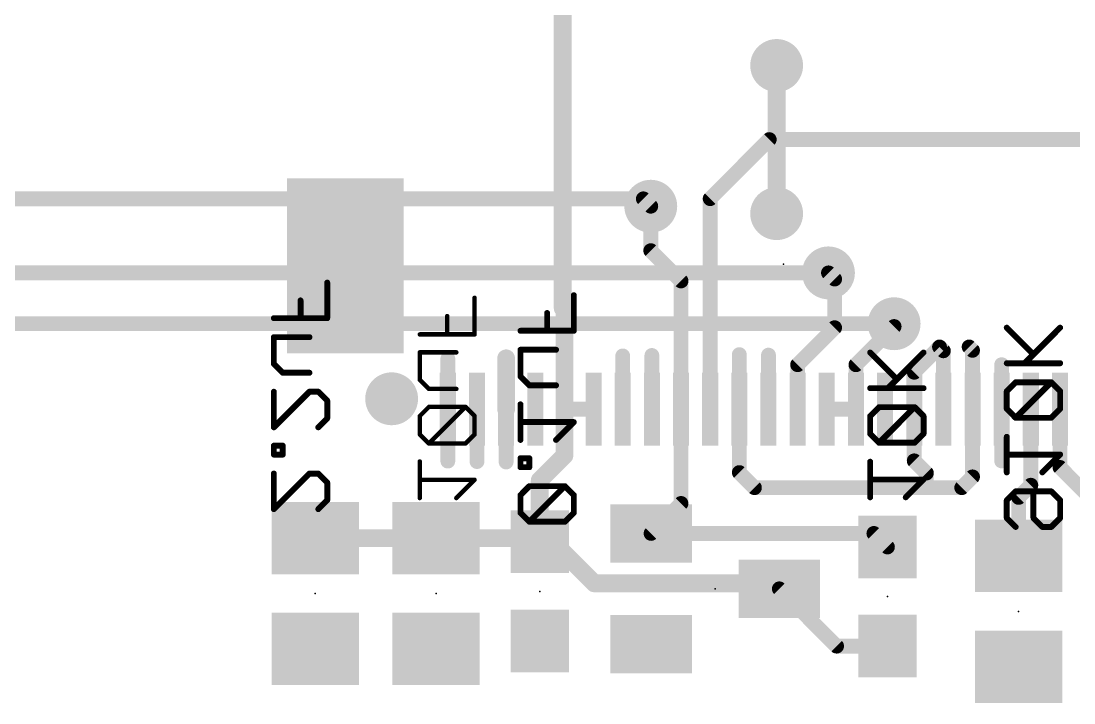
# Model space of a CAD drawing. Extents: x -0.1 to 65.4, y -0.8 to 30.7.
# Drawn here: x 19.42 to 37.48, y 7.23 to 18.92 of the extents above; entities that cross this region are included whole.
import ezdxf

# ---------------------------------------------------------------- set-up
doc = ezdxf.new("R2010")
doc.units = 0
for name, color, linetype in [('1', 12, 'CONTINUOUS'), ('16', 5, 'CONTINUOUS'), ('18', 110, 'CONTINUOUS'), ('23', 53, 'CONTINUOUS'), ('24', 53, 'CONTINUOUS'), ('28', 253, 'CONTINUOUS')]:
    doc.layers.add(name, color=color, linetype=linetype)

# ---------------------------------------------------------------- blocks, each defined once
blk = doc.blocks.new('RECT')
blk.add_solid([(-0.5, -0.5), (0.5, -0.5), (-0.5, 0.5), (0.5, 0.5)])
blk = doc.blocks.new('ROUNDV')
at = {"const_width": 0.5}
blk.add_lwpolyline([(0, -0.25, 1), (0, 0.25, 1), (0, -0.25)], format="xyb", dxfattribs=at)

msp = doc.modelspace()

# ---------------------------------------------------------------- linework, layer by layer
at = {"layer": '1'}
for points, const_width in [([(32.385, 18.161), (32.385, 15.621)], 0.3048), ([(18.796, 15.875), (30.099, 15.875)], 0.254), ([(30.099, 15.875), (30.226, 15.748)], 0.254), ([(17.2424, 14.605), (33.274, 14.605)], 0.254), ([(15.5745, 13.7329), (34.4001, 13.7329)], 0.254)]:
    msp.add_lwpolyline(points, dxfattribs=dict(at, const_width=const_width))
for points, const_width in [([(32.4612, 18.161, 1), (32.3088, 18.161)], 0.1524), ([(30.1439, 15.9199, 1), (30.0541, 15.8301)], 0.127), ([(30.099, 15.8115, 1), (30.099, 15.9385)], 0.127), ([(30.1811, 15.7031, 1), (30.2709, 15.7929)], 0.127), ([(32.3088, 15.621, 1), (32.4612, 15.621)], 0.1524), ([(33.274, 14.5415, 1), (33.274, 14.6685)], 0.127), ([(34.4001, 13.6694, 1), (34.4001, 13.7964)], 0.127)]:
    msp.add_lwpolyline(points, format="xyb", dxfattribs=dict(at, const_width=const_width))
at = {"layer": '16'}
for points, const_width in [([(28.715, 19.558), (28.715, 14.0009)], 0.3048), ([(31.245, 15.878), (32.258, 16.891)], 0.254), ([(32.258, 16.891), (41.783, 16.891)], 0.254), ([(31.245, 12.268), (31.245, 15.878)], 0.254), ([(30.226, 15.748), (30.226, 14.986)], 0.254), ([(30.226, 14.986), (30.745, 14.467)], 0.254), ([(33.274, 14.605), (33.38, 14.499)], 0.254), ([(30.745, 14.467), (30.745, 12.268)], 0.254), ([(33.38, 14.499), (33.38, 13.665)], 0.254), ([(28.715, 14.0009), (28.745, 13.9709)], 0.3048), ([(28.745, 13.9709), (28.745, 12.268)], 0.3048), ([(33.38, 13.665), (32.745, 13.03)], 0.254), ([(34.4001, 13.6851), (33.745, 13.03)], 0.254), ([(34.4001, 13.7329), (34.4001, 13.6851)], 0.254), ([(35.179, 13.335), (34.745, 12.901)], 0.254), ([(35.245, 13.269), (35.179, 13.335)], 0.254), ([(35.245, 12.268), (35.245, 13.269)], 0.254), ([(35.745, 13.277), (35.687, 13.335)], 0.254), ([(35.745, 12.268), (35.745, 13.277)], 0.254), ([(26.745, 12.268), (26.745, 13.133)], 0.254), ([(27.745, 12.268), (27.745, 13.14)], 0.3048), ([(29.745, 12.268), (29.745, 13.181)], 0.254), ([(30.245, 12.268), (30.245, 13.189)], 0.254), ([(31.745, 12.268), (31.745, 13.203)], 0.254), ([(32.245, 12.268), (32.245, 13.195)], 0.254), ([(32.745, 13.03), (32.745, 12.268)], 0.254), ([(33.745, 13.03), (33.745, 12.268)], 0.254), ([(34.745, 12.901), (34.745, 12.268)], 0.254), ([(36.245, 12.268), (36.245, 13.031)], 0.254), ([(26.745, 12.268), (26.745, 11.378)], 0.254), ([(27.245, 12.268), (27.245, 11.37)], 0.254), ([(27.745, 12.268), (27.745, 11.362)], 0.254), ([(28.745, 11.473), (28.745, 12.268)], 0.3048), ([(29.245, 12.268), (28.745, 12.268)], 0.254), ([(30.745, 12.268), (30.745, 10.6514)], 0.254), ([(31.745, 12.268), (31.745, 11.181)], 0.254), ([(33.745, 12.268), (33.245, 12.268)], 0.254), ([(34.745, 12.268), (34.745, 11.382)], 0.254), ([(35.745, 11.107), (35.745, 12.268)], 0.254), ([(36.245, 12.268), (36.245, 11.38)], 0.254), ([(36.745, 10.964), (36.745, 12.268)], 0.254), ([(37.245, 12.268), (37.245, 11.269)], 0.254), ([(28.321, 11.049), (28.745, 11.473)], 0.3048), ([(34.745, 11.382), (34.9537, 11.1733)], 0.254), ([(37.245, 11.269), (38.598, 9.916)], 0.254), ([(28.321, 9.994), (28.321, 11.049)], 0.3048), ([(31.745, 11.181), (32.004, 10.922)], 0.254), ([(34.9537, 11.1733), (34.9537, 11.049)], 0.254), ([(35.56, 10.922), (35.745, 11.107)], 0.254), ([(32.004, 10.922), (35.56, 10.922)], 0.254), ([(36.5359, 10.7549), (36.745, 10.964)], 0.254), ([(36.5359, 9.751), (36.5359, 10.7549)], 0.254), ([(30.745, 10.6514), (30.231, 10.1374)], 0.254), ([(26.543, 10.056), (24.472, 10.056)], 0.3048), ([(28.259, 10.056), (26.543, 10.056)], 0.3048), ([(28.321, 9.994), (28.259, 10.056)], 0.3048), ([(28.321, 9.994), (28.5445, 9.994)], 0.3048), ([(28.5445, 9.994), (29.2567, 9.2818)], 0.3048), ([(30.231, 10.1374), (34.0531, 10.1374)], 0.254), ([(34.0531, 10.1374), (34.2855, 9.905)], 0.254), ([(29.2567, 9.2818), (32.3366, 9.2818)], 0.3048), ([(32.3366, 9.2818), (32.431, 9.1874)], 0.3048), ([(32.431, 9.1874), (33.4134, 8.205)], 0.254), ([(33.4134, 8.205), (34.2855, 8.205)], 0.254)]:
    msp.add_lwpolyline(points, dxfattribs=dict(at, const_width=const_width))
for points, const_width in [([(32.258, 16.9545, 1), (32.258, 16.8275)], 0.127), ([(32.3029, 16.8461, 1), (32.2131, 16.9359)], 0.127), ([(31.3085, 15.878, 1), (31.1815, 15.878)], 0.127), ([(31.2001, 15.9229, 1), (31.2899, 15.8331)], 0.127), ([(30.2895, 15.748, 1), (30.1625, 15.748)], 0.127), ([(30.2709, 15.0309, 1), (30.1811, 14.9411)], 0.127), ([(30.1625, 14.986, 1), (30.2895, 14.986)], 0.127), ([(33.3189, 14.6499, 1), (33.2291, 14.5601)], 0.127), ([(30.8085, 14.467, 1), (30.6815, 14.467)], 0.127), ([(30.7001, 14.4221, 1), (30.7899, 14.5119)], 0.127), ([(33.4435, 14.499, 1), (33.3165, 14.499)], 0.127), ([(33.3351, 14.4541, 1), (33.4249, 14.5439)], 0.127), ([(28.7689, 14.0548, 1), (28.6611, 13.947)], 0.1524), ([(28.8212, 13.9709, 1), (28.6688, 13.9709)], 0.1524), ([(28.6911, 13.917, 1), (28.7989, 14.0248)], 0.1524), ([(28.6388, 14.0009, 1), (28.7912, 14.0009)], 0.1524), ([(33.3165, 13.665, 1), (33.4435, 13.665)], 0.127), ([(33.4249, 13.6201, 1), (33.3351, 13.7099)], 0.127), ([(34.4636, 13.7329, 1), (34.3366, 13.7329)], 0.127), ([(34.3366, 13.6851, 1), (34.4636, 13.6851)], 0.127), ([(34.445, 13.6402, 1), (34.3552, 13.73)], 0.127), ([(35.2239, 13.3799, 1), (35.1341, 13.2901)], 0.127), ([(35.2239, 13.2901, 1), (35.1341, 13.3799)], 0.127), ([(35.3085, 13.269, 1), (35.1815, 13.269)], 0.127), ([(35.2001, 13.2241, 1), (35.2899, 13.3139)], 0.127), ([(35.7319, 13.3799, 1), (35.6421, 13.2901)], 0.127), ([(35.8085, 13.277, 1), (35.6815, 13.277)], 0.127), ([(35.7001, 13.2321, 1), (35.7899, 13.3219)], 0.127), ([(26.8085, 13.133, 1), (26.6815, 13.133)], 0.127), ([(27.8212, 13.14, 1), (27.6688, 13.14)], 0.1524), ([(29.8085, 13.181, 1), (29.6815, 13.181)], 0.127), ([(30.3085, 13.189, 1), (30.1815, 13.189)], 0.127), ([(31.8085, 13.203, 1), (31.6815, 13.203)], 0.127), ([(32.3085, 13.195, 1), (32.1815, 13.195)], 0.127), ([(32.8085, 13.03, 1), (32.6815, 13.03)], 0.127), ([(32.7001, 13.0749, 1), (32.7899, 12.9851)], 0.127), ([(33.8085, 13.03, 1), (33.6815, 13.03)], 0.127), ([(33.7001, 13.0749, 1), (33.7899, 12.9851)], 0.127), ([(34.8085, 12.901, 1), (34.6815, 12.901)], 0.127), ([(34.7001, 12.9459, 1), (34.7899, 12.8561)], 0.127), ([(36.3085, 13.031, 1), (36.1815, 13.031)], 0.127), ([(26.8085, 12.268, 1), (26.6815, 12.268)], 0.127), ([(26.6815, 12.268, 1), (26.8085, 12.268)], 0.127), ([(27.3085, 12.268, 1), (27.1815, 12.268)], 0.127), ([(27.6688, 12.268, 1), (27.8212, 12.268)], 0.1524), ([(27.8085, 12.268, 1), (27.6815, 12.268)], 0.127), ([(28.8212, 12.268, 1), (28.6688, 12.268)], 0.1524), ([(28.6688, 12.268, 1), (28.8212, 12.268)], 0.1524), ([(28.745, 12.3315, 1), (28.745, 12.2045)], 0.127), ([(29.245, 12.2045, 1), (29.245, 12.3315)], 0.127), ([(29.6815, 12.268, 1), (29.8085, 12.268)], 0.127), ([(30.1815, 12.268, 1), (30.3085, 12.268)], 0.127), ([(30.8085, 12.268, 1), (30.6815, 12.268)], 0.127), ([(30.6815, 12.268, 1), (30.8085, 12.268)], 0.127), ([(31.1815, 12.268, 1), (31.3085, 12.268)], 0.127), ([(31.8085, 12.268, 1), (31.6815, 12.268)], 0.127), ([(31.6815, 12.268, 1), (31.8085, 12.268)], 0.127), ([(32.1815, 12.268, 1), (32.3085, 12.268)], 0.127), ([(32.6815, 12.268, 1), (32.8085, 12.268)], 0.127), ([(33.245, 12.3315, 1), (33.245, 12.2045)], 0.127), ([(33.6815, 12.268, 1), (33.8085, 12.268)], 0.127), ([(33.745, 12.2045, 1), (33.745, 12.3315)], 0.127), ([(34.8085, 12.268, 1), (34.6815, 12.268)], 0.127), ([(34.6815, 12.268, 1), (34.8085, 12.268)], 0.127), ([(35.1815, 12.268, 1), (35.3085, 12.268)], 0.127), ([(35.8085, 12.268, 1), (35.6815, 12.268)], 0.127), ([(35.6815, 12.268, 1), (35.8085, 12.268)], 0.127), ([(36.3085, 12.268, 1), (36.1815, 12.268)], 0.127), ([(36.1815, 12.268, 1), (36.3085, 12.268)], 0.127), ([(36.8085, 12.268, 1), (36.6815, 12.268)], 0.127), ([(37.3085, 12.268, 1), (37.1815, 12.268)], 0.127), ([(28.7989, 11.4191, 1), (28.6911, 11.5269)], 0.1524), ([(26.6815, 11.378, 1), (26.8085, 11.378)], 0.127), ([(27.1815, 11.37, 1), (27.3085, 11.37)], 0.127), ([(27.6815, 11.362, 1), (27.8085, 11.362)], 0.127), ([(28.6688, 11.473, 1), (28.8212, 11.473)], 0.1524), ([(34.7899, 11.4269, 1), (34.7001, 11.3371)], 0.127), ([(34.6815, 11.382, 1), (34.8085, 11.382)], 0.127), ([(36.1815, 11.38, 1), (36.3085, 11.38)], 0.127), ([(37.2899, 11.3139, 1), (37.2001, 11.2241)], 0.127), ([(28.3972, 11.049, 1), (28.2448, 11.049)], 0.1524), ([(31.7899, 11.2259, 1), (31.7001, 11.1361)], 0.127), ([(31.6815, 11.181, 1), (31.8085, 11.181)], 0.127), ([(35.0172, 11.1733, 1), (34.8902, 11.1733)], 0.127), ([(34.9088, 11.1284, 1), (34.9986, 11.2182)], 0.127), ([(35.7899, 11.0621, 1), (35.7001, 11.1519)], 0.127), ([(37.1815, 11.269, 1), (37.3085, 11.269)], 0.127), ([(28.2671, 11.1029, 1), (28.3749, 10.9951)], 0.1524), ([(32.004, 10.9855, 1), (32.004, 10.8585)], 0.127), ([(31.9591, 10.8771, 1), (32.0489, 10.9669)], 0.127), ([(34.8902, 11.049, 1), (35.0172, 11.049)], 0.127), ([(35.5151, 10.9669, 1), (35.6049, 10.8771)], 0.127), ([(35.56, 10.8585, 1), (35.56, 10.9855)], 0.127), ([(35.6815, 11.107, 1), (35.8085, 11.107)], 0.127), ([(36.6815, 10.964, 1), (36.8085, 10.964)], 0.127), ([(36.7899, 10.9191, 1), (36.7001, 11.0089)], 0.127), ([(36.5994, 10.7549, 1), (36.4724, 10.7549)], 0.127), ([(36.491, 10.7998, 1), (36.5808, 10.71)], 0.127), ([(30.6815, 10.6514, 1), (30.8085, 10.6514)], 0.127), ([(30.7899, 10.6065, 1), (30.7001, 10.6963)], 0.127), ([(24.472, 10.1322, 1), (24.472, 9.9798)], 0.1524), ([(26.543, 10.1322, 1), (26.543, 9.9798)], 0.1524), ([(26.543, 9.9798, 1), (26.543, 10.1322)], 0.1524), ([(28.3129, 10.1099, 1), (28.2051, 10.0021)], 0.1524), ([(28.321, 10.0702, 1), (28.321, 9.9178)], 0.1524), ([(28.259, 9.9798, 1), (28.259, 10.1322)], 0.1524), ([(28.2671, 9.9401, 1), (28.3749, 10.0479)], 0.1524), ([(28.5984, 10.0479, 1), (28.4906, 9.9401)], 0.1524), ([(28.5445, 9.9178, 1), (28.5445, 10.0702)], 0.1524), ([(30.231, 10.2009, 1), (30.231, 10.0739)], 0.127), ([(30.1861, 10.1823, 1), (30.2759, 10.0925)], 0.127), ([(34.098, 10.1823, 1), (34.0082, 10.0925)], 0.127), ([(34.0531, 10.0739, 1), (34.0531, 10.2009)], 0.127), ([(28.2448, 9.994, 1), (28.3972, 9.994)], 0.1524), ([(34.2406, 9.8601, 1), (34.3304, 9.9499)], 0.127), ([(36.4724, 9.751, 1), (36.5994, 9.751)], 0.127), ([(29.2567, 9.358, 1), (29.2567, 9.2056)], 0.1524), ([(29.2028, 9.2279, 1), (29.3106, 9.3357)], 0.1524), ([(32.3905, 9.3357, 1), (32.2827, 9.2279)], 0.1524), ([(32.3366, 9.2056, 1), (32.3366, 9.358)], 0.1524), ([(32.3771, 9.1335, 1), (32.4849, 9.2413)], 0.1524), ([(32.4759, 9.2323, 1), (32.3861, 9.1425)], 0.127), ([(33.4134, 8.2685, 1), (33.4134, 8.1415)], 0.127), ([(33.3685, 8.1601, 1), (33.4583, 8.2499)], 0.127), ([(34.2855, 8.1415, 1), (34.2855, 8.2685)], 0.127)]:
    msp.add_lwpolyline(points, format="xyb", dxfattribs=dict(at, const_width=const_width))
at = {"layer": '23'}
msp.add_point((32.5, 14.752), dxfattribs=at)
at = {"layer": '24'}
for p in [(24.472, 9.106), (26.543, 9.106), (28.321, 9.144), (31.331, 9.1874), (34.2855, 9.055), (36.5359, 8.801)]:
    msp.add_point(p, dxfattribs=at)
at = {"layer": '28'}
for points, const_width in [([(24.676, 13.8281), (24.676, 14.4382)], 0.1016), ([(28.906, 13.6121), (28.906, 14.2222)], 0.1016), ([(24.2184, 13.8281), (24.2184, 14.1332)], 0.1016), ([(27.2042, 13.5507), (27.2042, 14.1777)], 0.0762), ([(28.4484, 13.6121), (28.4484, 13.9172)], 0.1016), ([(23.7608, 13.8281), (24.676, 13.8281)], 0.1016), ([(26.7339, 13.5507), (26.7339, 13.8642)], 0.0762), ([(23.7608, 13.0451), (23.7608, 13.5027)], 0.1016), ([(23.7608, 13.5027), (24.3709, 13.5027)], 0.1016), ([(26.2636, 13.5507), (27.2042, 13.5507)], 0.0762), ([(27.9908, 13.6121), (28.906, 13.6121)], 0.1016), ([(36.7903, 13.2079), (36.3327, 13.6655)], 0.1016), ([(36.6378, 13.0554), (37.2479, 13.6655)], 0.1016), ([(26.2636, 12.7719), (26.2636, 13.2422)], 0.0762), ([(26.2636, 13.2422), (26.8907, 13.2422)], 0.0762), ([(27.9908, 12.8291), (27.9908, 13.2867)], 0.1016), ([(27.9908, 13.2867), (28.6009, 13.2867)], 0.1016), ([(34.4473, 12.7806), (33.9897, 13.2382)], 0.1016), ([(34.2948, 12.628), (34.9049, 13.2382)], 0.1016), ([(23.9133, 12.8926), (23.7608, 13.0451)], 0.1016), ([(37.2479, 13.0554), (36.3327, 13.0554)], 0.1016), ([(24.3709, 12.8926), (23.9133, 12.8926)], 0.1016), ([(28.1433, 12.6766), (27.9908, 12.8291)], 0.1016), ([(26.4204, 12.6151), (26.2636, 12.7719)], 0.0762), ([(26.8907, 12.6151), (26.4204, 12.6151)], 0.0762), ([(28.6009, 12.6766), (28.1433, 12.6766)], 0.1016), ([(34.9049, 12.628), (33.9897, 12.628)], 0.1016), ([(36.4852, 12.73), (36.3327, 12.5774)], 0.1016), ([(37.0954, 12.73), (36.4852, 12.73)], 0.1016), ([(36.4852, 12.1198), (37.0954, 12.73)], 0.1016), ([(37.2479, 12.5774), (37.0954, 12.73)], 0.1016), ([(23.7608, 12.5672), (23.7608, 11.9571)], 0.1016), ([(23.7608, 11.9571), (24.3709, 12.5672)], 0.1016), ([(24.3709, 12.5672), (24.5235, 12.5672)], 0.1016), ([(24.5235, 12.5672), (24.676, 12.4147)], 0.1016), ([(24.676, 12.4147), (24.676, 12.1096)], 0.1016), ([(36.3327, 12.5774), (36.3327, 12.2724)], 0.1016), ([(37.2479, 12.2724), (37.2479, 12.5774)], 0.1016), ([(26.4204, 12.3067), (26.2636, 12.1499)], 0.0762), ([(27.0474, 12.3067), (26.4204, 12.3067)], 0.0762), ([(26.4204, 11.6796), (27.0474, 12.3067)], 0.0762), ([(27.2042, 12.1499), (27.0474, 12.3067)], 0.0762), ([(27.9908, 11.7411), (27.9908, 12.3512)], 0.1016), ([(34.1422, 12.3026), (33.9897, 12.1501)], 0.1016), ([(34.7523, 12.3026), (34.1422, 12.3026)], 0.1016), ([(34.1422, 11.6925), (34.7523, 12.3026)], 0.1016), ([(34.9049, 12.1501), (34.7523, 12.3026)], 0.1016), ([(36.3327, 12.2724), (36.4852, 12.1198)], 0.1016), ([(37.0954, 12.1198), (37.2479, 12.2724)], 0.1016), ([(24.676, 12.1096), (24.5235, 11.9571)], 0.1016), ([(26.2636, 12.1499), (26.2636, 11.8364)], 0.0762), ([(27.2042, 11.8364), (27.2042, 12.1499)], 0.0762), ([(33.9897, 12.1501), (33.9897, 11.845)], 0.1016), ([(34.9049, 11.845), (34.9049, 12.1501)], 0.1016), ([(36.4852, 12.1198), (37.0954, 12.1198)], 0.1016), ([(28.906, 12.0461), (27.9908, 12.0461)], 0.1016), ([(28.6009, 11.7411), (28.906, 12.0461)], 0.1016), ([(26.2636, 11.8364), (26.4204, 11.6796)], 0.0762), ([(27.0474, 11.6796), (27.2042, 11.8364)], 0.0762), ([(33.9897, 11.845), (34.1422, 11.6925)], 0.1016), ([(34.1422, 11.6925), (34.7523, 11.6925)], 0.1016), ([(34.7523, 11.6925), (34.9049, 11.845)], 0.1016), ([(36.3327, 11.1843), (36.3327, 11.7944)], 0.1016), ([(23.9133, 11.6418), (23.7608, 11.6418)], 0.1016), ([(23.7608, 11.6418), (23.7608, 11.4893)], 0.1016), ([(23.9133, 11.4893), (23.9133, 11.6418)], 0.1016), ([(26.4204, 11.6796), (27.0474, 11.6796)], 0.0762), ([(23.7608, 11.4893), (23.9133, 11.4893)], 0.1016), ([(26.2636, 10.7441), (26.2636, 11.3712)], 0.0762), ([(28.1433, 11.4258), (27.9908, 11.4258)], 0.1016), ([(27.9908, 11.4258), (27.9908, 11.2733)], 0.1016), ([(28.1433, 11.2733), (28.1433, 11.4258)], 0.1016), ([(33.9897, 10.757), (33.9897, 11.3671)], 0.1016), ([(37.2479, 11.4894), (36.3327, 11.4894)], 0.1016), ([(36.9428, 11.1843), (37.2479, 11.4894)], 0.1016), ([(23.7608, 11.1639), (23.7608, 10.5538)], 0.1016), ([(23.7608, 10.5538), (24.3709, 11.1639)], 0.1016), ([(24.3709, 11.1639), (24.5235, 11.1639)], 0.1016), ([(24.5235, 11.1639), (24.676, 11.0114)], 0.1016), ([(27.9908, 11.2733), (28.1433, 11.2733)], 0.1016), ([(24.676, 11.0114), (24.676, 10.7063)], 0.1016), ([(27.2042, 11.0576), (26.2636, 11.0576)], 0.0762), ([(26.8907, 10.7441), (27.2042, 11.0576)], 0.0762), ([(34.9049, 11.0621), (33.9897, 11.0621)], 0.1016), ([(34.5998, 10.757), (34.9049, 11.0621)], 0.1016), ([(28.1433, 10.9479), (27.9908, 10.7954)], 0.1016), ([(27.9908, 10.7954), (27.9908, 10.4903)], 0.1016), ([(28.7535, 10.9479), (28.1433, 10.9479)], 0.1016), ([(28.1433, 10.3378), (28.7535, 10.9479)], 0.1016), ([(28.906, 10.7954), (28.7535, 10.9479)], 0.1016), ([(28.906, 10.4903), (28.906, 10.7954)], 0.1016), ([(36.3327, 10.7064), (36.4852, 10.8589)], 0.1016), ([(36.4852, 10.8589), (37.0954, 10.8589)], 0.1016), ([(36.7903, 10.4013), (36.7903, 10.8589)], 0.1016), ([(37.0954, 10.8589), (37.2479, 10.7064)], 0.1016), ([(24.676, 10.7063), (24.5235, 10.5538)], 0.1016), ([(36.3327, 10.4013), (36.3327, 10.7064)], 0.1016), ([(37.2479, 10.7064), (37.2479, 10.4013)], 0.1016), ([(27.9908, 10.4903), (28.1433, 10.3378)], 0.1016), ([(28.7535, 10.3378), (28.906, 10.4903)], 0.1016), ([(28.1433, 10.3378), (28.7535, 10.3378)], 0.1016), ([(36.4852, 10.2488), (36.3327, 10.4013)], 0.1016), ([(36.9428, 10.2488), (36.7903, 10.4013)], 0.1016), ([(37.0954, 10.2488), (36.9428, 10.2488)], 0.1016), ([(37.2479, 10.4013), (37.0954, 10.2488)], 0.1016)]:
    msp.add_lwpolyline(points, dxfattribs=dict(at, const_width=const_width))
for points, const_width in [([(24.7014, 14.4382, 1), (24.6506, 14.4382)], 0.0508), ([(28.9314, 14.2222, 1), (28.8806, 14.2222)], 0.0508), ([(24.2438, 14.1332, 1), (24.193, 14.1332)], 0.0508), ([(27.2233, 14.1777, 1), (27.1852, 14.1777)], 0.0381), ([(28.4738, 13.9172, 1), (28.423, 13.9172)], 0.0508), ([(23.7608, 13.8535, 1), (23.7608, 13.8027)], 0.0508), ([(24.193, 13.8281, 1), (24.2438, 13.8281)], 0.0508), ([(24.6506, 13.8281, 1), (24.7014, 13.8281)], 0.0508), ([(24.676, 13.8027, 1), (24.676, 13.8535)], 0.0508), ([(26.753, 13.8642, 1), (26.7149, 13.8642)], 0.0381), ([(23.7862, 13.5027, 1), (23.7354, 13.5027)], 0.0508), ([(23.7608, 13.5281, 1), (23.7608, 13.4773)], 0.0508), ([(24.3709, 13.4773, 1), (24.3709, 13.5281)], 0.0508), ([(26.2636, 13.5697, 1), (26.2636, 13.5316)], 0.0381), ([(26.7149, 13.5507, 1), (26.753, 13.5507)], 0.0381), ([(27.1852, 13.5507, 1), (27.2233, 13.5507)], 0.0381), ([(27.2042, 13.5316, 1), (27.2042, 13.5697)], 0.0381), ([(27.9908, 13.6375, 1), (27.9908, 13.5867)], 0.0508), ([(28.423, 13.6121, 1), (28.4738, 13.6121)], 0.0508), ([(28.8806, 13.6121, 1), (28.9314, 13.6121)], 0.0508), ([(28.906, 13.5867, 1), (28.906, 13.6375)], 0.0508), ([(36.3507, 13.6834, 1), (36.3147, 13.6475)], 0.0508), ([(37.2658, 13.6475, 1), (37.2299, 13.6834)], 0.0508), ([(26.2636, 13.2613, 1), (26.2636, 13.2232)], 0.0381), ([(26.2827, 13.2422, 1), (26.2446, 13.2422)], 0.0381), ([(26.8907, 13.2232, 1), (26.8907, 13.2613)], 0.0381), ([(28.0162, 13.2867, 1), (27.9654, 13.2867)], 0.0508), ([(27.9908, 13.3121, 1), (27.9908, 13.2613)], 0.0508), ([(28.6009, 13.2613, 1), (28.6009, 13.3121)], 0.0508), ([(34.0077, 13.2561, 1), (33.9717, 13.2202)], 0.0508), ([(34.9228, 13.2202, 1), (34.8869, 13.2561)], 0.0508), ([(36.7723, 13.1899, 1), (36.8083, 13.2258)], 0.0508), ([(23.7788, 13.0631, 1), (23.7428, 13.0272)], 0.0508), ([(23.7354, 13.0451, 1), (23.7862, 13.0451)], 0.0508), ([(36.3327, 13.0808, 1), (36.3327, 13.03)], 0.0508), ([(36.6198, 13.0733, 1), (36.6557, 13.0374)], 0.0508), ([(37.2479, 13.03, 1), (37.2479, 13.0808)], 0.0508), ([(23.9133, 12.918, 1), (23.9133, 12.8672)], 0.0508), ([(23.8954, 12.8746, 1), (23.9313, 12.9106)], 0.0508), ([(24.3709, 12.8672, 1), (24.3709, 12.918)], 0.0508), ([(28.0088, 12.8471, 1), (27.9728, 12.8112)], 0.0508), ([(27.9654, 12.8291, 1), (28.0162, 12.8291)], 0.0508), ([(34.4293, 12.7626, 1), (34.4653, 12.7985)], 0.0508), ([(26.2771, 12.7854, 1), (26.2501, 12.7584)], 0.0381), ([(26.2446, 12.7719, 1), (26.2827, 12.7719)], 0.0381), ([(26.4204, 12.6342, 1), (26.4204, 12.5961)], 0.0381), ([(26.4069, 12.6017, 1), (26.4338, 12.6286)], 0.0381), ([(26.8907, 12.5961, 1), (26.8907, 12.6342)], 0.0381), ([(28.1433, 12.702, 1), (28.1433, 12.6512)], 0.0508), ([(28.1254, 12.6586, 1), (28.1613, 12.6946)], 0.0508), ([(28.6009, 12.6512, 1), (28.6009, 12.702)], 0.0508), ([(33.9897, 12.6534, 1), (33.9897, 12.6026)], 0.0508), ([(34.2768, 12.646, 1), (34.3127, 12.6101)], 0.0508), ([(34.9049, 12.6026, 1), (34.9049, 12.6534)], 0.0508), ([(36.4852, 12.7554, 1), (36.4852, 12.7046)], 0.0508), ([(36.5032, 12.712, 1), (36.4673, 12.7479)], 0.0508), ([(37.1133, 12.7479, 1), (37.0774, 12.712)], 0.0508), ([(37.1133, 12.712, 1), (37.0774, 12.7479)], 0.0508), ([(37.0954, 12.7046, 1), (37.0954, 12.7554)], 0.0508), ([(23.7862, 12.5672, 1), (23.7354, 12.5672)], 0.0508), ([(24.3709, 12.5926, 1), (24.3709, 12.5418)], 0.0508), ([(24.3889, 12.5492, 1), (24.353, 12.5852)], 0.0508), ([(24.5414, 12.5852, 1), (24.5055, 12.5492)], 0.0508), ([(24.5235, 12.5418, 1), (24.5235, 12.5926)], 0.0508), ([(24.7014, 12.4147, 1), (24.6506, 12.4147)], 0.0508), ([(36.3581, 12.5774, 1), (36.3073, 12.5774)], 0.0508), ([(36.3147, 12.5954, 1), (36.3507, 12.5595)], 0.0508), ([(37.2733, 12.5774, 1), (37.2225, 12.5774)], 0.0508), ([(37.2299, 12.5595, 1), (37.2658, 12.5954)], 0.0508), ([(24.658, 12.3967, 1), (24.6939, 12.4326)], 0.0508), ([(26.4204, 12.3257, 1), (26.4204, 12.2876)], 0.0381), ([(26.4338, 12.2932, 1), (26.4069, 12.3202)], 0.0381), ([(27.0609, 12.3202, 1), (27.034, 12.2932)], 0.0381), ([(27.0609, 12.2932, 1), (27.034, 12.3202)], 0.0381), ([(27.0474, 12.2876, 1), (27.0474, 12.3257)], 0.0381), ([(28.0162, 12.3512, 1), (27.9654, 12.3512)], 0.0508), ([(34.1422, 12.328, 1), (34.1422, 12.2772)], 0.0508), ([(34.1602, 12.2847, 1), (34.1243, 12.3206)], 0.0508), ([(34.7703, 12.3206, 1), (34.7344, 12.2847)], 0.0508), ([(34.7703, 12.2847, 1), (34.7344, 12.3206)], 0.0508), ([(34.7523, 12.2772, 1), (34.7523, 12.328)], 0.0508), ([(36.3507, 12.2903, 1), (36.3147, 12.2544)], 0.0508), ([(36.3073, 12.2724, 1), (36.3581, 12.2724)], 0.0508), ([(37.2225, 12.2724, 1), (37.2733, 12.2724)], 0.0508), ([(37.2658, 12.2544, 1), (37.2299, 12.2903)], 0.0508), ([(24.6506, 12.1096, 1), (24.7014, 12.1096)], 0.0508), ([(24.6939, 12.0916, 1), (24.658, 12.1276)], 0.0508), ([(26.2827, 12.1499, 1), (26.2446, 12.1499)], 0.0381), ([(26.2501, 12.1634, 1), (26.2771, 12.1364)], 0.0381), ([(27.2233, 12.1499, 1), (27.1852, 12.1499)], 0.0381), ([(27.1907, 12.1364, 1), (27.2177, 12.1634)], 0.0381), ([(33.9717, 12.1681, 1), (34.0077, 12.1321)], 0.0508), ([(34.0151, 12.1501, 1), (33.9643, 12.1501)], 0.0508), ([(34.9303, 12.1501, 1), (34.8795, 12.1501)], 0.0508), ([(34.8869, 12.1321, 1), (34.9228, 12.1681)], 0.0508), ([(36.4852, 12.1452, 1), (36.4852, 12.0944)], 0.0508), ([(36.4673, 12.1378, 1), (36.5032, 12.1019)], 0.0508), ([(36.4673, 12.1019, 1), (36.5032, 12.1378)], 0.0508), ([(37.0774, 12.1378, 1), (37.1133, 12.1019)], 0.0508), ([(37.0954, 12.0944, 1), (37.0954, 12.1452)], 0.0508), ([(23.7428, 11.975, 1), (23.7788, 11.9391)], 0.0508), ([(23.7354, 11.9571, 1), (23.7862, 11.9571)], 0.0508), ([(24.5055, 11.975, 1), (24.5414, 11.9391)], 0.0508), ([(27.9908, 12.0715, 1), (27.9908, 12.0207)], 0.0508), ([(28.9239, 12.0282, 1), (28.888, 12.0641)], 0.0508), ([(28.906, 12.0207, 1), (28.906, 12.0715)], 0.0508), ([(26.2771, 11.8499, 1), (26.2501, 11.8229)], 0.0381), ([(26.2446, 11.8364, 1), (26.2827, 11.8364)], 0.0381), ([(27.1852, 11.8364, 1), (27.2233, 11.8364)], 0.0381), ([(27.2177, 11.8229, 1), (27.1907, 11.8499)], 0.0381), ([(27.9654, 11.7411, 1), (28.0162, 11.7411)], 0.0508), ([(28.583, 11.759, 1), (28.6189, 11.7231)], 0.0508), ([(34.0077, 11.863, 1), (33.9717, 11.8271)], 0.0508), ([(33.9643, 11.845, 1), (34.0151, 11.845)], 0.0508), ([(34.1422, 11.7179, 1), (34.1422, 11.6671)], 0.0508), ([(34.7523, 11.6671, 1), (34.7523, 11.7179)], 0.0508), ([(34.8795, 11.845, 1), (34.9303, 11.845)], 0.0508), ([(34.9228, 11.8271, 1), (34.8869, 11.863)], 0.0508), ([(36.3581, 11.7944, 1), (36.3073, 11.7944)], 0.0508), ([(23.7608, 11.6672, 1), (23.7608, 11.6164)], 0.0508), ([(23.7862, 11.6418, 1), (23.7354, 11.6418)], 0.0508), ([(23.9387, 11.6418, 1), (23.8879, 11.6418)], 0.0508), ([(23.9133, 11.6164, 1), (23.9133, 11.6672)], 0.0508), ([(26.4069, 11.6931, 1), (26.4338, 11.6661)], 0.0381), ([(26.4204, 11.6987, 1), (26.4204, 11.6606)], 0.0381), ([(26.4069, 11.6661, 1), (26.4338, 11.6931)], 0.0381), ([(27.034, 11.6931, 1), (27.0609, 11.6661)], 0.0381), ([(27.0474, 11.6606, 1), (27.0474, 11.6987)], 0.0381), ([(34.1243, 11.7105, 1), (34.1602, 11.6746)], 0.0508), ([(34.1243, 11.6746, 1), (34.1602, 11.7105)], 0.0508), ([(34.7344, 11.7105, 1), (34.7703, 11.6746)], 0.0508), ([(23.7608, 11.5147, 1), (23.7608, 11.4639)], 0.0508), ([(23.7354, 11.4893, 1), (23.7862, 11.4893)], 0.0508), ([(23.8879, 11.4893, 1), (23.9387, 11.4893)], 0.0508), ([(23.9133, 11.4639, 1), (23.9133, 11.5147)], 0.0508), ([(26.2827, 11.3712, 1), (26.2446, 11.3712)], 0.0381), ([(27.9908, 11.4512, 1), (27.9908, 11.4004)], 0.0508), ([(28.0162, 11.4258, 1), (27.9654, 11.4258)], 0.0508), ([(28.1687, 11.4258, 1), (28.1179, 11.4258)], 0.0508), ([(28.1433, 11.4004, 1), (28.1433, 11.4512)], 0.0508), ([(34.0151, 11.3671, 1), (33.9643, 11.3671)], 0.0508), ([(36.3327, 11.5148, 1), (36.3327, 11.464)], 0.0508), ([(37.2658, 11.4714, 1), (37.2299, 11.5073)], 0.0508), ([(37.2479, 11.464, 1), (37.2479, 11.5148)], 0.0508), ([(23.7862, 11.1639, 1), (23.7354, 11.1639)], 0.0508), ([(24.3709, 11.1893, 1), (24.3709, 11.1385)], 0.0508), ([(24.3889, 11.146, 1), (24.353, 11.1819)], 0.0508), ([(24.5414, 11.1819, 1), (24.5055, 11.146)], 0.0508), ([(24.5235, 11.1385, 1), (24.5235, 11.1893)], 0.0508), ([(27.9908, 11.2987, 1), (27.9908, 11.2479)], 0.0508), ([(27.9654, 11.2733, 1), (28.0162, 11.2733)], 0.0508), ([(28.1179, 11.2733, 1), (28.1687, 11.2733)], 0.0508), ([(28.1433, 11.2479, 1), (28.1433, 11.2987)], 0.0508), ([(36.3073, 11.1843, 1), (36.3581, 11.1843)], 0.0508), ([(36.9249, 11.2023, 1), (36.9608, 11.1664)], 0.0508), ([(24.7014, 11.0114, 1), (24.6506, 11.0114)], 0.0508), ([(24.658, 10.9934, 1), (24.6939, 11.0294)], 0.0508), ([(26.2636, 11.0767, 1), (26.2636, 11.0386)], 0.0381), ([(27.2177, 11.0442, 1), (27.1907, 11.0711)], 0.0381), ([(27.2042, 11.0386, 1), (27.2042, 11.0767)], 0.0381), ([(33.9897, 11.0875, 1), (33.9897, 11.0367)], 0.0508), ([(34.9228, 11.0441, 1), (34.8869, 11.08)], 0.0508), ([(34.9049, 11.0367, 1), (34.9049, 11.0875)], 0.0508), ([(27.9728, 10.8134, 1), (28.0088, 10.7774)], 0.0508), ([(28.0162, 10.7954, 1), (27.9654, 10.7954)], 0.0508), ([(28.1433, 10.9733, 1), (28.1433, 10.9225)], 0.0508), ([(28.1613, 10.93, 1), (28.1254, 10.9659)], 0.0508), ([(28.7714, 10.9659, 1), (28.7355, 10.93)], 0.0508), ([(28.7714, 10.93, 1), (28.7355, 10.9659)], 0.0508), ([(28.7535, 10.9225, 1), (28.7535, 10.9733)], 0.0508), ([(28.9314, 10.7954, 1), (28.8806, 10.7954)], 0.0508), ([(28.888, 10.7774, 1), (28.9239, 10.8134)], 0.0508), ([(36.4852, 10.8843, 1), (36.4852, 10.8335)], 0.0508), ([(36.5032, 10.841, 1), (36.4673, 10.8769)], 0.0508), ([(36.8157, 10.8589, 1), (36.7649, 10.8589)], 0.0508), ([(37.1133, 10.8769, 1), (37.0774, 10.841)], 0.0508), ([(37.0954, 10.8335, 1), (37.0954, 10.8843)], 0.0508), ([(24.6506, 10.7063, 1), (24.7014, 10.7063)], 0.0508), ([(24.6939, 10.6884, 1), (24.658, 10.7243)], 0.0508), ([(26.2446, 10.7441, 1), (26.2827, 10.7441)], 0.0381), ([(26.8772, 10.7576, 1), (26.9041, 10.7306)], 0.0381), ([(33.9643, 10.757, 1), (34.0151, 10.757)], 0.0508), ([(34.5819, 10.775, 1), (34.6178, 10.739)], 0.0508), ([(36.3147, 10.7244, 1), (36.3507, 10.6884)], 0.0508), ([(36.3581, 10.7064, 1), (36.3073, 10.7064)], 0.0508), ([(37.2733, 10.7064, 1), (37.2225, 10.7064)], 0.0508), ([(37.2299, 10.6884, 1), (37.2658, 10.7244)], 0.0508), ([(23.7428, 10.5718, 1), (23.7788, 10.5358)], 0.0508), ([(23.7354, 10.5538, 1), (23.7862, 10.5538)], 0.0508), ([(24.5055, 10.5718, 1), (24.5414, 10.5358)], 0.0508), ([(28.0088, 10.5083, 1), (27.9728, 10.4724)], 0.0508), ([(27.9654, 10.4903, 1), (28.0162, 10.4903)], 0.0508), ([(28.8806, 10.4903, 1), (28.9314, 10.4903)], 0.0508), ([(28.9239, 10.4724, 1), (28.888, 10.5083)], 0.0508), ([(28.1433, 10.3632, 1), (28.1433, 10.3124)], 0.0508), ([(28.1254, 10.3558, 1), (28.1613, 10.3198)], 0.0508), ([(28.1254, 10.3198, 1), (28.1613, 10.3558)], 0.0508), ([(28.7355, 10.3558, 1), (28.7714, 10.3198)], 0.0508), ([(28.7535, 10.3124, 1), (28.7535, 10.3632)], 0.0508), ([(36.3507, 10.4193, 1), (36.3147, 10.3834)], 0.0508), ([(36.3073, 10.4013, 1), (36.3581, 10.4013)], 0.0508), ([(36.8083, 10.4193, 1), (36.7723, 10.3834)], 0.0508), ([(36.7649, 10.4013, 1), (36.8157, 10.4013)], 0.0508), ([(36.9428, 10.2742, 1), (36.9428, 10.2234)], 0.0508), ([(37.0954, 10.2234, 1), (37.0954, 10.2742)], 0.0508), ([(37.2225, 10.4013, 1), (37.2733, 10.4013)], 0.0508), ([(37.2658, 10.3834, 1), (37.2299, 10.4193)], 0.0508), ([(36.4673, 10.2308, 1), (36.5032, 10.2668)], 0.0508), ([(36.9249, 10.2308, 1), (36.9608, 10.2668)], 0.0508), ([(37.0774, 10.2668, 1), (37.1133, 10.2308)], 0.0508)]:
    msp.add_lwpolyline(points, format="xyb", dxfattribs=dict(at, const_width=const_width))

# ---------------------------------------------------------------- block references
at = {"layer": '16'}
for p, xscale, yscale, rotation in [((24.985, 14.728), 3, 2, 270), ((26.745, 12.268), 0.275, 1.25, 180), ((27.245, 12.268), 0.275, 1.25, 180), ((27.745, 12.268), 0.275, 1.25, 180), ((28.245, 12.268), 0.275, 1.25, 180), ((28.745, 12.268), 0.275, 1.25, 180), ((29.245, 12.268), 0.275, 1.25, 180), ((29.745, 12.268), 0.275, 1.25, 180), ((30.245, 12.268), 0.275, 1.25, 180), ((30.745, 12.268), 0.275, 1.25, 180), ((31.245, 12.268), 0.275, 1.25, 180), ((31.745, 12.268), 0.275, 1.25, 180), ((32.245, 12.268), 0.275, 1.25, 180), ((32.745, 12.268), 0.275, 1.25, 180), ((33.245, 12.268), 0.275, 1.25, 180), ((33.745, 12.268), 0.275, 1.25, 180), ((34.245, 12.268), 0.275, 1.25, 180), ((34.745, 12.268), 0.275, 1.25, 180), ((35.245, 12.268), 0.275, 1.25, 180), ((35.745, 12.268), 0.275, 1.25, 180), ((36.245, 12.268), 0.275, 1.25, 180), ((36.745, 12.268), 0.275, 1.25, 180), ((37.245, 12.268), 0.275, 1.25, 180), ((24.472, 10.056), 1.24, 1.5, 90), ((26.543, 10.056), 1.24, 1.5, 270), ((36.5359, 9.751), 1.24, 1.5, 90), ((24.472, 8.156), 1.24, 1.5, 90), ((26.543, 8.156), 1.24, 1.5, 270), ((36.5359, 7.851), 1.24, 1.5, 90)]:
    msp.add_blockref('RECT', p, dxfattribs=dict(at, xscale=xscale, yscale=yscale, rotation=rotation))
at = {"layer": '16', "xscale": 1.075, "rotation": 270}
for p in [(28.321, 9.994), (34.2855, 9.905), (28.321, 8.294), (34.2855, 8.205)]:
    msp.add_blockref('RECT', p, dxfattribs=at)
at = {"layer": '16', "yscale": 1.4, "rotation": 90}
for p in [(30.231, 10.1374), (32.431, 9.1874), (30.231, 8.2374)]:
    msp.add_blockref('RECT', p, dxfattribs=at)
at = {"layer": '18', "xscale": 0.9064, "yscale": 0.9064}
for p in [(32.385, 18.161), (32.385, 18.161), (30.226, 15.748), (30.226, 15.748), (32.385, 15.621), (32.385, 15.621), (33.274, 14.605), (33.274, 14.605), (34.4001, 13.7329), (34.4001, 13.7329), (25.781, 12.446), (25.781, 12.446)]:
    msp.add_blockref('ROUNDV', p, dxfattribs=at)

doc.saveas('drawing.dxf')
